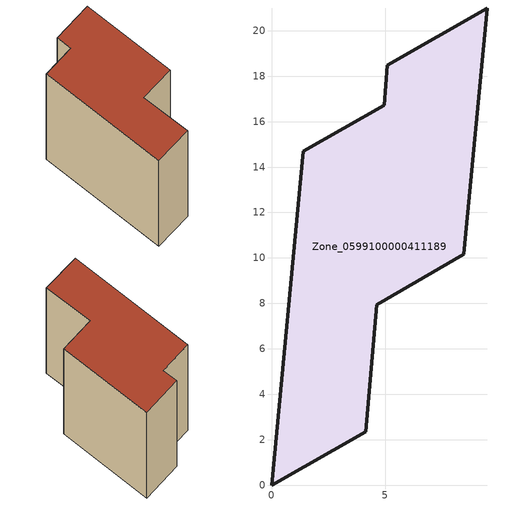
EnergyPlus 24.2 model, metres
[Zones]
Zone_0599100000411189
 floor ground (C_G): 4.95,16.73 5.1,18.49 9.5,21 8.47,10.16 4.62,7.95 4.15,2.33 0,0 1.39,14.69 z0
 wall outside (C_F): 1.39,14.69 0,0 4.15,2.33 4.62,7.95 8.47,10.16 9.5,21 5.1,18.49 4.95,16.73 1.39,14.69 z0:6.53
 roof outside (C_R): 4.62,7.95 8.47,10.16 9.5,21 5.1,18.49 4.95,16.73 1.39,14.69 0,0 4.15,2.33 z6.53
[BUILDING]
Pand.0599100000411189: North Axis=0; Terrain=City; Loads Convergence Tolerance Value=0.04; Temperature Convergence Tolerance Value=0.4; Solar Distribution=FullExterior; Maximum Number of Warmup Days=25; Minimum Number of Warmup Days=1
[Site:Location]
Rotterdam.The.Hague.AP_ZH_NLD Design_Conditions: Latitude=51.96; Longitude=4.45; Time Zone=1; Elevation=-4.5
[SITE:GROUNDTEMPERATURE:BUILDINGSURFACE]
18, 18, 18, 18, 18, 18, 18, 18, 18, 18, 18, 18
[MATERIAL] Thermal Absorptance=0.9; Solar Absorptance=0.7; Visible Absorptance=0.7
Name | Roughness | Thickness | Conductivity | Density | Specific Heat
G.TI.2006-2014 | MediumSmooth | 0.15 | 0.06 | 540 | 1210
F.TI.2006-2014 | Rough | 0.3 | 0.12 | 1920 | 840
R.TI.2006-2014 | MediumRough | 0.2 | 0.08 | 1500 | 1000
[CONSTRUCTION]
C_G: G.TI.2006-2014
C_F: F.TI.2006-2014
C_R: R.TI.2006-2014
[ZONE]
Zone_0599100000411189: Type=1; Multiplier=1; Ceiling Height=Autocalculate; Volume=Autocalculate; Floor Area=autocalculate; Part of Total Floor Area=Yes
[ZONEINFILTRATION:DESIGNFLOWRATE]
Infil_Zone_0599100000411189: Zone or ZoneList or Space or SpaceList=Zone_0599100000411189; Schedule=AlwaysOn; Design Flow Rate Calculation Method=Flow/Area; Flow Rate per Floor Area=0.0015; Constant Term Coefficient=1; Temperature Term Coefficient=0; Velocity Term Coefficient=0; Velocity Squared Term Coefficient=0
[HVACTEMPLATE:ZONE:IDEALLOADSAIRSYSTEM]
Zone_0599100000411189: Maximum Heating Supply Air Temperature=50; Minimum Cooling Supply Air Temperature=13; Maximum Heating Supply Air Humidity Ratio=0.0156; Minimum Cooling Supply Air Humidity Ratio=0.0077; Heating Limit=NoLimit; Cooling Limit=NoLimit; Dehumidification Control Type=ConstantSensibleHeatRatio; Cooling Sensible Heat Ratio=0.7; Dehumidification Setpoint=60; Humidification Control Type=None; Humidification Setpoint=30; Outdoor Air Method=None; Outdoor Air Flow Rate per Person=0.00944; Outdoor Air Flow Rate per Zone Floor Area=0; Outdoor Air Flow Rate per Zone=0; Demand Controlled Ventilation Type=None; Outdoor Air Economizer Type=NoEconomizer; Heat Recovery Type=None; Sensible Heat Recovery Effectiveness=0.7; Latent Heat Recovery Effectiveness=0.65
[ZONECONTROL:THERMOSTAT]
ThermostatControl_Zone_0599100000411189: Zone or ZoneList=Zone_0599100000411189; Control Type Schedule=DualSetpointControlType; Control 1=Thermostat_Zone_0599100000411189; Temperature Difference Between Cutout And Setpoint=0
[THERMOSTATSETPOINT:DUALSETPOINT]
Thermostat_Zone_0599100000411189: Heating Setpoint Temperature Schedule=HeatingSetpoint_Zone_0599100000411189; Cooling Setpoint Temperature Schedule=CoolingSetpoint_Zone_0599100000411189
[SCHEDULE:COMPACT]
HeatingSetpoint_Zone_0599100000411189: Through: 12/31, For: AllDays, Until: 24:00, 21
CoolingSetpoint_Zone_0599100000411189: Through: 12/31, For: AllDays, Until: 24:00, 24
DualSetpointControlType: Through: 12/31, For: AllDays, Until: 24:00, 4
AlwaysOn: Through: 12/31, For: AllDays, Until: 24:00, 1
